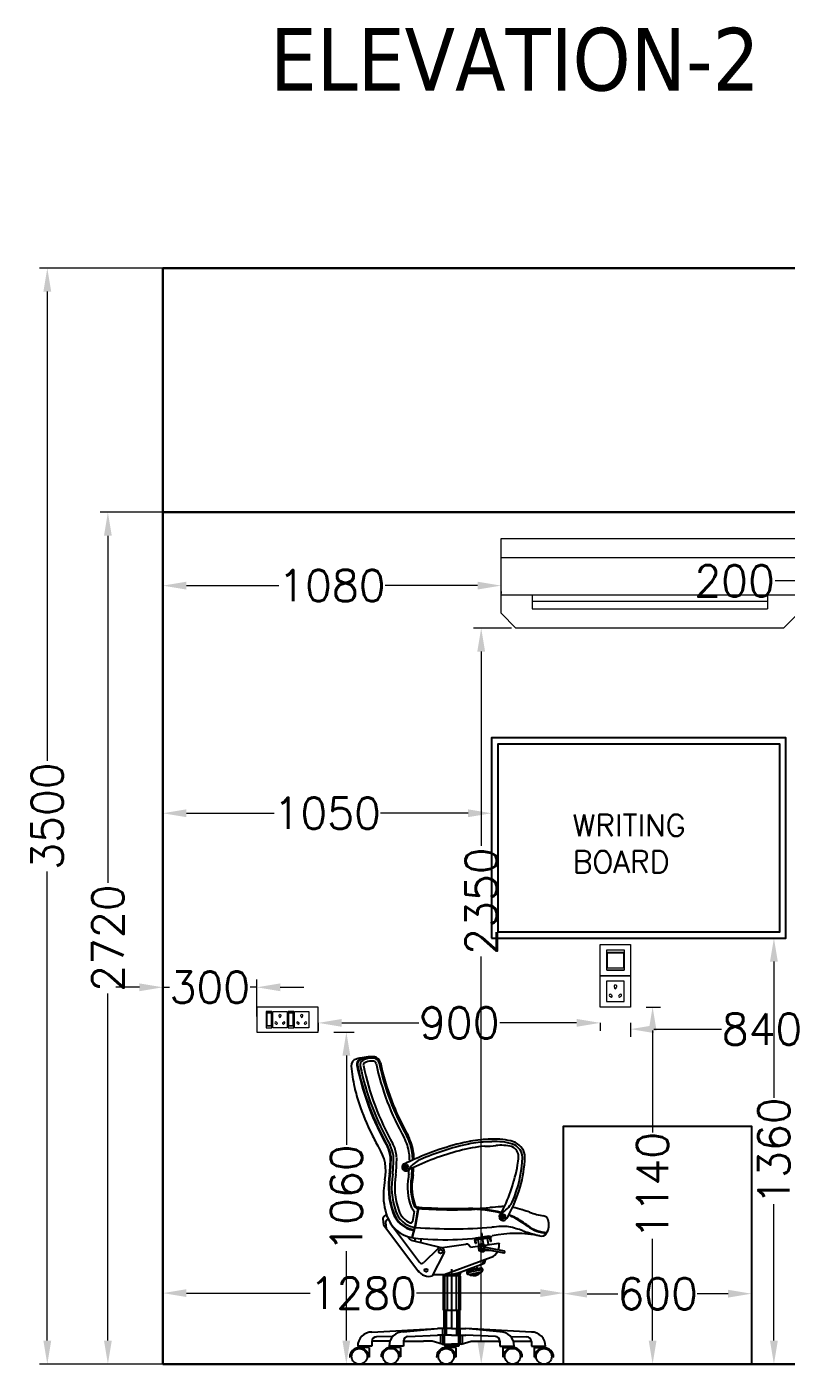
# Model space of a CAD drawing. Header units: millimetres. Extents: x 3552052 to 4144896, y -707811 to -630695.
# Drawn here: x 3718104 to 3720529, y -696733 to -692462 of the extents above; entities that cross this region are included whole.
import ezdxf

# ---------------------------------------------------------------- set-up
doc = ezdxf.new("R2010")
doc.units = ezdxf.units.MM
doc.header["$LTSCALE"] = 6
doc.header["$MEASUREMENT"] = 0
doc.layers.get('0').update_dxf_attribs({"linetype": 'CONTINUOUS', "lineweight": 0})
doc.layers.get('Defpoints').update_dxf_attribs({"linetype": 'CONTINUOUS', "lineweight": 0})
for name, color, linetype, lineweight in [('ELE-1 NO 6-16A RAW POWER SOCKET', 1, 'CONTINUOUS', 0), ('ELE-2NOS OF 6-16 RAW POWER SOCKET', 1, 'CONTINUOUS', 0), ('ELE-4M UPS P.SB', 3, 'CONTINUOUS', 0), ('EQP', 6, 'CONTINUOUS', 0), ('HVAC', 3, 'CONTINUOUS', 15), ('LIGHT', 2, 'CONTINUOUS', 0), ('MEP_HVAC_RA_DUCT', 1, 'CONTINUOUS', 0), ('MEP_HVAC_TEXT', 7, 'CONTINUOUS', 0)]:
    doc.layers.add(name, color=color, linetype=linetype, lineweight=lineweight)
doc.styles.add('Annotation', font='tahoma.ttf')
doc.styles.add('ROMANS', font='romans.shx')
doc.styles.get("Standard").update_dxf_attribs({"font": 'SIMPLEX'})
doc.dimstyles.new('AEPL1', dxfattribs={"dimtxt": 100, "dimasz": 75, "dimexe": 25, "dimexo": 50, "dimtad": 0, "dimdec": 0, "dimtxsty": 'ROMANS', "dimcen": 2.5, "dimclrd": 7, "dimclre": 7, "dimclrt": 7, "dimadec": 0, "dimazin": 0, "dimtfac": 1, "dimtdec": 0, "dimtmove": 0, "dimatfit": 3, "dimfxl": 1, "dimlwd": 0, "dimlwe": 0, "dimarcsym": 0})

# ---------------------------------------------------------------- blocks, each defined once
blk = doc.blocks.new('*D224')
at = {"layer": 'Defpoints', "color": 0, "transparency": 16777216}
for p in [(3718363.1, -694012), (3719068.6, -694012), (3718692.8, -696732.2)]:
    blk.add_point(p, dxfattribs=at)
at = {"layer": 'ELE-4M UPS P.SB', "color": 7, "lineweight": 0, "transparency": 16777216}
for p, q in [((3719018.6, -694012), (3718338.1, -694012)), ((3718363.1, -694087), (3718363.1, -695195.3)), ((3718363.1, -696657.2), (3718363.1, -695548.9)), ((3718642.8, -696732.2), (3718338.1, -696732.2))]:
    blk.add_line(p, q, dxfattribs=at)
at = {"layer": 'ELE-4M UPS P.SB', "color": 7, "transparency": 16777216}
for points in [[(3718350.6, -694087), (3718375.6, -694087), (3718363.1, -694012)], [(3718350.6, -696657.2), (3718375.6, -696657.2), (3718363.1, -696732.2)]]:
    blk.add_solid(points, dxfattribs=at)
at = {"layer": 'ELE-4M UPS P.SB', "color": 7, "lineweight": -3, "transparency": 16777216, "insert": (3718363.1, -695372.1), "char_height": 100, "attachment_point": 5, "rotation": 90, "style": 'ROMANS'}
blk.add_mtext('2720', dxfattribs=at)
blk = doc.blocks.new('*D225')
at = {"layer": 'Defpoints', "color": 0, "transparency": 16777216}
for p in [(3718169.6, -693232.2), (3718692.8, -693232.2), (3718692.8, -696732.2)]:
    blk.add_point(p, dxfattribs=at)
at = {"layer": 'ELE-4M UPS P.SB', "color": 7, "lineweight": 0, "transparency": 16777216}
for p, q in [((3718642.8, -693232.2), (3718144.6, -693232.2)), ((3718169.6, -693307.2), (3718169.6, -694805.4)), ((3718169.6, -696657.2), (3718169.6, -695159)), ((3718642.8, -696732.2), (3718144.6, -696732.2))]:
    blk.add_line(p, q, dxfattribs=at)
at = {"layer": 'ELE-4M UPS P.SB', "color": 7, "transparency": 16777216}
for points in [[(3718157.1, -693307.2), (3718182.1, -693307.2), (3718169.6, -693232.2)], [(3718157.1, -696657.2), (3718182.1, -696657.2), (3718169.6, -696732.2)]]:
    blk.add_solid(points, dxfattribs=at)
at = {"layer": 'ELE-4M UPS P.SB', "color": 7, "lineweight": -3, "transparency": 16777216, "insert": (3718169.6, -694982.2), "char_height": 100, "attachment_point": 5, "rotation": 90, "style": 'ROMANS'}
blk.add_mtext('3500', dxfattribs=at)
blk = doc.blocks.new('RTUH 6U')
at = {"layer": 'ELE-2NOS OF 6-16 RAW POWER SOCKET', "color": 30, "lineweight": 0, "ltscale": 300}
for p, q in [((-311.5, -26.5), (-226.5, -26.5)), ((-311.5, -123.5), (-311.5, -26.5)), ((-226.5, -26.5), (-226.5, -123.5)), ((-187.1, -26.5), (-220.9, -26.5)), ((-220.9, -26.5), (-220.9, -123.5)), ((-189.9, -37), (-218, -37)), ((-218, -37), (-218, -113)), ((-189.9, -40.4), (-218, -40.4)), ((-189.9, -113), (-189.9, -37)), ((-187.1, -123.5), (-187.1, -26.5)), ((-187.1, -123.5), (-187.1, -26.5)), ((-181.4, -123.5), (-181.4, -26.5)), ((-181.4, -26.5), (-96.4, -26.5)), ((-96.4, -26.5), (-96.4, -123.5)), ((-57, -26.5), (-90.8, -26.5)), ((-90.8, -26.5), (-90.8, -123.5)), ((-59.8, -37), (-88, -37)), ((-88, -37), (-88, -113)), ((-59.8, -40.4), (-88, -40.4)), ((-59.8, -113), (-59.8, -37)), ((-57, -123.5), (-57, -26.5)), ((-57, -123.5), (-57, -26.5)), ((-226.5, -123.5), (-311.5, -123.5)), ((-187.1, -123.5), (-220.9, -123.5)), ((-220.9, -123.5), (-187.1, -123.5)), ((-218, -113), (-189.9, -113)), ((-96.4, -123.5), (-181.4, -123.5)), ((-57, -123.5), (-90.8, -123.5)), ((-90.8, -123.5), (-57, -123.5)), ((-88, -113), (-59.8, -113))]:
    blk.add_line(p, q, dxfattribs=at)
blk.add_lwpolyline([(0, 0), (-368.5, 0), (-368.5, -150), (0, -150)], close=True, dxfattribs=at)
for centre, radius, start, end in [((-293.2, -56.1), 5.7, 87.48997, 354.73109), ((-288.7, -52.1), 4.6, 284.90486, 157.31619), ((-249.3, -52.1), 4.6, 22.68381, 255.09514), ((-244.8, -56.1), 5.7, 185.26891, 92.51003), ((-163.1, -56.1), 5.7, 87.48997, 354.73109), ((-158.6, -52.1), 4.6, 284.90486, 157.31619), ((-119.2, -52.1), 4.6, 22.68381, 255.09514), ((-114.7, -56.1), 5.7, 185.26891, 92.51003), ((-269, -99), 6.62, 127.15837, 52.84163), ((-269, -92.3), 4.22, 341.40312, 198.59688), ((-138.9, -99), 6.62, 127.15837, 52.84163), ((-138.9, -92.3), 4.22, 341.40312, 198.59688)]:
    blk.add_arc(centre, radius, start, end, dxfattribs=at)
blk = doc.blocks.new('FGFFF')
at = {"layer": 'HVAC', "color": 1}
for p, q in [((3634023.8, -694515.9), (3634973.8, -694515.9)), ((3634023.8, -694634.9), (3634973.8, -694634.9))]:
    blk.add_line(p, q, dxfattribs=at)
at = {"layer": 'HVAC', "color": 8}
for p, q in [((3634123.3, -694634.9), (3634123.3, -694679.6)), ((3634123.3, -694655.2), (3634874.4, -694655.2)), ((3634874.4, -694634.9), (3634874.4, -694679.6)), ((3634123.3, -694679.6), (3634874.4, -694679.6))]:
    blk.add_line(p, q, dxfattribs=at)
at = {"layer": 'HVAC', "color": 1}
blk.add_lwpolyline([(3634023.8, -694455.3), (3634973.8, -694455.3), (3634973.8, -694693.6), (3634926.3, -694741.1), (3634071.3, -694741.1), (3634023.8, -694693.6)], close=True, dxfattribs=at)
blk = doc.blocks.new('*D227')
at = {"layer": 'Defpoints', "color": 0, "transparency": 16777216}
for p in [(3718538.6, -694215.5), (3719618.6, -694215.5), (3718538.6, -694246.4)]:
    blk.add_point(p, dxfattribs=at)
at = {"layer": 'ELE-4M UPS P.SB', "color": 7, "lineweight": 0, "transparency": 16777216}
for p, q in [((3718538.6, -694265.5), (3718538.6, -694271.4)), ((3718613.6, -694246.4), (3718908.9, -694246.4)), ((3719543.6, -694246.4), (3719248.3, -694246.4)), ((3719618.6, -694265.5), (3719618.6, -694271.4))]:
    blk.add_line(p, q, dxfattribs=at)
at = {"layer": 'ELE-4M UPS P.SB', "color": 7, "transparency": 16777216}
for points in [[(3718613.6, -694233.9), (3718613.6, -694258.9), (3718538.6, -694246.4)], [(3719543.6, -694233.9), (3719543.6, -694258.9), (3719618.6, -694246.4)]]:
    blk.add_solid(points, dxfattribs=at)
at = {"layer": 'ELE-4M UPS P.SB', "color": 7, "lineweight": -3, "transparency": 16777216, "insert": (3719078.6, -694246.4), "char_height": 100, "attachment_point": 5, "style": 'ROMANS'}
blk.add_mtext('1080', dxfattribs=at)
blk = doc.blocks.new('*D228')
at = {"layer": 'Defpoints', "color": 0, "transparency": 16777216}
for p in [(3719702.3, -694382.2), (3719555.3, -696732.2), (3719702.3, -696732.2)]:
    blk.add_point(p, dxfattribs=at)
at = {"layer": 'ELE-4M UPS P.SB', "color": 7, "lineweight": 0, "transparency": 16777216}
for p, q in [((3719652.3, -694382.2), (3719530.3, -694382.2)), ((3719555.3, -694457.2), (3719555.3, -695077.2)), ((3719555.3, -696657.2), (3719555.3, -695430.8)), ((3719652.3, -696732.2), (3719530.3, -696732.2))]:
    blk.add_line(p, q, dxfattribs=at)
at = {"layer": 'ELE-4M UPS P.SB', "color": 7, "transparency": 16777216}
for points in [[(3719542.8, -694457.2), (3719567.8, -694457.2), (3719555.3, -694382.2)], [(3719542.8, -696657.2), (3719567.8, -696657.2), (3719555.3, -696732.2)]]:
    blk.add_solid(points, dxfattribs=at)
at = {"layer": 'ELE-4M UPS P.SB', "color": 7, "lineweight": -3, "transparency": 16777216, "insert": (3719555.3, -695254), "char_height": 100, "attachment_point": 5, "rotation": 90, "style": 'ROMANS'}
blk.add_mtext('2350', dxfattribs=at)
blk = doc.blocks.new('*D229')
at = {"layer": 'Defpoints', "color": 0, "transparency": 16777216}
for p in [(3718538.6, -695529.1), (3718538.6, -695672.2), (3718838.6, -695672.2)]:
    blk.add_point(p, dxfattribs=at)
at = {"layer": 'ELE-4M UPS P.SB', "color": 7, "lineweight": 0, "transparency": 16777216}
for p, q in [((3718538.6, -695622.2), (3718538.6, -695504.1)), ((3718838.6, -695622.2), (3718838.6, -695504.1)), ((3718463.6, -695529.1), (3718388.6, -695529.1)), ((3718538.6, -695529.1), (3718559.4, -695529.1)), ((3718838.6, -695529.1), (3718817.8, -695529.1)), ((3718913.6, -695529.1), (3718988.6, -695529.1))]:
    blk.add_line(p, q, dxfattribs=at)
at = {"layer": 'ELE-4M UPS P.SB', "color": 7, "transparency": 16777216}
for points in [[(3718463.6, -695516.6), (3718463.6, -695541.6), (3718538.6, -695529.1)], [(3718913.6, -695516.6), (3718913.6, -695541.6), (3718838.6, -695529.1)]]:
    blk.add_solid(points, dxfattribs=at)
at = {"layer": 'ELE-4M UPS P.SB', "color": 7, "lineweight": -3, "transparency": 16777216, "insert": (3718688.6, -695529.1), "char_height": 100, "attachment_point": 5, "style": 'ROMANS'}
blk.add_mtext('300', dxfattribs=at)
blk = doc.blocks.new('*D230')
at = {"layer": 'Defpoints', "color": 0, "transparency": 16777216}
for p in [(3719035.1, -695672.2), (3719035.1, -696732.2), (3719124.6, -696732.2)]:
    blk.add_point(p, dxfattribs=at)
at = {"layer": 'ELE-4M UPS P.SB', "color": 7, "lineweight": 0, "transparency": 16777216}
for p, q in [((3719085.1, -695672.2), (3719149.6, -695672.2)), ((3719124.6, -695747.2), (3719124.6, -696032.5)), ((3719124.6, -696657.2), (3719124.6, -696371.9)), ((3719085.1, -696732.2), (3719149.6, -696732.2))]:
    blk.add_line(p, q, dxfattribs=at)
at = {"layer": 'ELE-4M UPS P.SB', "color": 7, "transparency": 16777216}
for points in [[(3719112.1, -695747.2), (3719137.1, -695747.2), (3719124.6, -695672.2)], [(3719112.1, -696657.2), (3719137.1, -696657.2), (3719124.6, -696732.2)]]:
    blk.add_solid(points, dxfattribs=at)
at = {"layer": 'ELE-4M UPS P.SB', "color": 7, "lineweight": -3, "transparency": 16777216, "insert": (3719124.6, -696202.2), "char_height": 100, "attachment_point": 5, "rotation": 90, "style": 'ROMANS'}
blk.add_mtext('1060', dxfattribs=at)
blk = doc.blocks.new('DFGFG')
at = {"layer": 'ELE-1 NO 6-16A RAW POWER SOCKET', "lineweight": 0}
for p, q in [((3576640.4, -687309.1), (3576640.4, -687365.8)), ((3576705.1, -687309.1), (3576640.4, -687309.1)), ((3576705.1, -687365.8), (3576705.1, -687309.1)), ((3576640.4, -687365.8), (3576705.1, -687365.8))]:
    blk.add_line(p, q, dxfattribs=at)
blk.add_lwpolyline([(3576722.8, -687289.1), (3576722.8, -687386.2), (3576622.8, -687386.2), (3576622.8, -687289.1)], close=True, dxfattribs=at)
for centre, radius, start, end in [((3576656.8, -687337.5), 4.41, 37.1584, 322.8416), ((3576661.2, -687337.5), 2.81, 251.4031, 108.5969), ((3576685.4, -687321.3), 3.8, 357.49, 264.7311), ((3576685.4, -687353.6), 3.8, 95.2689, 2.51), ((3576688, -687324.3), 3.07, 194.9049, 67.3162), ((3576688, -687350.6), 3.07, 292.6838, 165.0951)]:
    blk.add_arc(centre, radius, start, end, dxfattribs=at)
blk = doc.blocks.new('DFGFG23')
at = {"layer": 'ELE-1 NO 6-16A RAW POWER SOCKET', "lineweight": 0}
for p, q in [((3576657.4, -687471.7), (3576722.1, -687471.7)), ((3576657.4, -687527), (3576657.4, -687471.7)), ((3576664.5, -687473.6), (3576715.1, -687473.6)), ((3576664.5, -687525.2), (3576664.5, -687473.6)), ((3576666.7, -687525.2), (3576666.7, -687473.6)), ((3576715.1, -687473.6), (3576715.1, -687525.2)), ((3576722.1, -687471.7), (3576722.1, -687527)), ((3576722.1, -687527), (3576722.1, -687471.7)), ((3576722.1, -687527), (3576657.4, -687527)), ((3576722.1, -687527), (3576657.4, -687527)), ((3576715.1, -687525.2), (3576664.5, -687525.2))]:
    blk.add_line(p, q, dxfattribs=at)
blk.add_lwpolyline([(3576639.8, -687548.7), (3576639.8, -687451.7), (3576739.8, -687451.7), (3576739.8, -687548.7)], close=True, dxfattribs=at)
blk = doc.blocks.new('*D231')
at = {"layer": 'Defpoints', "color": 0, "transparency": 16777216}
for p in [(3719035.1, -695592.2), (3719935.1, -695592.2), (3719935.1, -695642.7)]:
    blk.add_point(p, dxfattribs=at)
at = {"layer": 'ELE-4M UPS P.SB', "color": 7, "lineweight": 0, "transparency": 16777216}
for p, q in [((3719035.1, -695642.2), (3719035.1, -695667.7)), ((3719110.1, -695642.7), (3719355.9, -695642.7)), ((3719860.1, -695642.7), (3719614.3, -695642.7)), ((3719935.1, -695642.2), (3719935.1, -695667.7))]:
    blk.add_line(p, q, dxfattribs=at)
at = {"layer": 'ELE-4M UPS P.SB', "color": 7, "transparency": 16777216}
for points in [[(3719110.1, -695630.2), (3719110.1, -695655.2), (3719035.1, -695642.7)], [(3719860.1, -695630.2), (3719860.1, -695655.2), (3719935.1, -695642.7)]]:
    blk.add_solid(points, dxfattribs=at)
at = {"layer": 'ELE-4M UPS P.SB', "color": 7, "lineweight": -3, "transparency": 16777216, "insert": (3719485.1, -695642.7), "char_height": 100, "attachment_point": 5, "style": 'ROMANS'}
blk.add_mtext('900', dxfattribs=at)
blk = doc.blocks.new('*D232')
at = {"layer": 'Defpoints', "color": 0, "transparency": 16777216}
for p in [(3720032.1, -695592.2), (3720032.1, -696732.2), (3720102.7, -696732.2)]:
    blk.add_point(p, dxfattribs=at)
at = {"layer": 'ELE-4M UPS P.SB', "color": 7, "lineweight": 0, "transparency": 16777216}
for p, q in [((3720082.1, -695592.2), (3720127.7, -695592.2)), ((3720102.7, -695667.2), (3720102.7, -695992.5)), ((3720102.7, -696657.2), (3720102.7, -696331.9)), ((3720082.1, -696732.2), (3720127.7, -696732.2))]:
    blk.add_line(p, q, dxfattribs=at)
at = {"layer": 'ELE-4M UPS P.SB', "color": 7, "transparency": 16777216}
for points in [[(3720090.2, -695667.2), (3720115.2, -695667.2), (3720102.7, -695592.2)], [(3720090.2, -696657.2), (3720115.2, -696657.2), (3720102.7, -696732.2)]]:
    blk.add_solid(points, dxfattribs=at)
at = {"layer": 'ELE-4M UPS P.SB', "color": 7, "lineweight": -3, "transparency": 16777216, "insert": (3720102.7, -696162.2), "char_height": 100, "attachment_point": 5, "rotation": 90, "style": 'ROMANS'}
blk.add_mtext('1140', dxfattribs=at)
blk = doc.blocks.new('*D233')
at = {"layer": 'Defpoints', "color": 0, "transparency": 16777216}
for p in [(3720032.1, -695592.2), (3720872.1, -695592.2), (3720872.1, -695662.8)]:
    blk.add_point(p, dxfattribs=at)
at = {"layer": 'ELE-4M UPS P.SB', "color": 7, "lineweight": 0, "transparency": 16777216}
for p, q in [((3720032.1, -695642.2), (3720032.1, -695687.8)), ((3720872.1, -695642.2), (3720872.1, -695687.8)), ((3720107.1, -695662.8), (3720322.9, -695662.8)), ((3720797.1, -695662.8), (3720581.3, -695662.8))]:
    blk.add_line(p, q, dxfattribs=at)
at = {"layer": 'ELE-4M UPS P.SB', "color": 7, "transparency": 16777216}
for points in [[(3720107.1, -695650.3), (3720107.1, -695675.3), (3720032.1, -695662.8)], [(3720797.1, -695650.3), (3720797.1, -695675.3), (3720872.1, -695662.8)]]:
    blk.add_solid(points, dxfattribs=at)
at = {"layer": 'ELE-4M UPS P.SB', "color": 7, "lineweight": -3, "transparency": 16777216, "insert": (3720452.1, -695662.8), "char_height": 100, "attachment_point": 5, "style": 'ROMANS'}
blk.add_mtext('840', dxfattribs=at)
blk = doc.blocks.new('*D236')
at = {"layer": 'Defpoints', "color": 0, "transparency": 16777216}
for p in [(3720568.6, -694192), (3720768.6, -694192), (3720568.6, -694231.6)]:
    blk.add_point(p, dxfattribs=at)
at = {"layer": 'ELE-4M UPS P.SB', "color": 7, "lineweight": 0, "transparency": 16777216}
for p, q in [((3720568.6, -694231.6), (3720493.6, -694231.6)), ((3720693.6, -694231.6), (3720643.6, -694231.6)), ((3720568.6, -694242), (3720568.6, -694256.6)), ((3720768.6, -694242), (3720768.6, -694256.6))]:
    blk.add_line(p, q, dxfattribs=at)
at = {"layer": 'ELE-4M UPS P.SB', "color": 7, "transparency": 16777216}
for points in [[(3720643.6, -694219.1), (3720643.6, -694244.1), (3720568.6, -694231.6)], [(3720693.6, -694219.1), (3720693.6, -694244.1), (3720768.6, -694231.6)]]:
    blk.add_solid(points, dxfattribs=at)
at = {"layer": 'ELE-4M UPS P.SB', "color": 7, "lineweight": -3, "transparency": 16777216, "insert": (3720364.4, -694231.6), "char_height": 100, "attachment_point": 5, "style": 'ROMANS'}
blk.add_mtext('200', dxfattribs=at)
blk = doc.blocks.new('*D579')
at = {"layer": 'Defpoints', "color": 0, "transparency": 16777216}
for p in [(3718538.6, -694973.3), (3718538.6, -694978.8), (3719588.6, -694978.8)]:
    blk.add_point(p, dxfattribs=at)
at = {"layer": 'EQP', "color": 7, "lineweight": 0, "transparency": 16777216}
for p, q in [((3718538.6, -694928.8), (3718538.6, -694948.3)), ((3719588.6, -694928.8), (3719588.6, -694948.3)), ((3718613.6, -694973.3), (3718893.9, -694973.3)), ((3719513.6, -694973.3), (3719233.3, -694973.3))]:
    blk.add_line(p, q, dxfattribs=at)
at = {"layer": 'EQP', "color": 7, "transparency": 16777216}
for points in [[(3718613.6, -694960.8), (3718613.6, -694985.8), (3718538.6, -694973.3)], [(3719513.6, -694960.8), (3719513.6, -694985.8), (3719588.6, -694973.3)]]:
    blk.add_solid(points, dxfattribs=at)
at = {"layer": 'EQP', "color": 7, "lineweight": -3, "transparency": 16777216, "insert": (3719063.6, -694973.3), "char_height": 100, "attachment_point": 5, "style": 'ROMANS'}
blk.add_mtext('1050', dxfattribs=at)
blk = doc.blocks.new('*D580')
at = {"layer": 'Defpoints', "color": 0, "transparency": 16777216}
for p in [(3720528.6, -695372.2), (3720490.1, -696732.2), (3720528.6, -696732.2)]:
    blk.add_point(p, dxfattribs=at)
at = {"layer": 'EQP', "color": 7, "lineweight": 0, "transparency": 16777216}
for p, q in [((3720478.6, -695372.2), (3720465.1, -695372.2)), ((3720490.1, -695447.2), (3720490.1, -695882.5)), ((3720490.1, -696657.2), (3720490.1, -696221.9)), ((3720478.6, -696732.2), (3720465.1, -696732.2))]:
    blk.add_line(p, q, dxfattribs=at)
at = {"layer": 'EQP', "color": 7, "transparency": 16777216}
for points in [[(3720477.6, -695447.2), (3720502.6, -695447.2), (3720490.1, -695372.2)], [(3720477.6, -696657.2), (3720502.6, -696657.2), (3720490.1, -696732.2)]]:
    blk.add_solid(points, dxfattribs=at)
at = {"layer": 'EQP', "color": 7, "lineweight": -3, "transparency": 16777216, "insert": (3720490.1, -696052.2), "char_height": 100, "attachment_point": 5, "rotation": 90, "style": 'ROMANS'}
blk.add_mtext('1360', dxfattribs=at)
blk = doc.blocks.new('*D581')
at = {"layer": 'Defpoints', "color": 0, "transparency": 16777216}
for p in [(3718538.6, -696419.5), (3719818.6, -696419.5), (3718538.6, -696505.7)]:
    blk.add_point(p, dxfattribs=at)
at = {"layer": 'EQP', "color": 7, "lineweight": 0, "transparency": 16777216}
for p, q in [((3718538.6, -696469.5), (3718538.6, -696530.7)), ((3719818.6, -696469.5), (3719818.6, -696530.7)), ((3718613.6, -696505.7), (3719008.9, -696505.7)), ((3719743.6, -696505.7), (3719348.3, -696505.7))]:
    blk.add_line(p, q, dxfattribs=at)
at = {"layer": 'EQP', "color": 7, "transparency": 16777216}
for points in [[(3718613.6, -696493.2), (3718613.6, -696518.2), (3718538.6, -696505.7)], [(3719743.6, -696493.2), (3719743.6, -696518.2), (3719818.6, -696505.7)]]:
    blk.add_solid(points, dxfattribs=at)
at = {"layer": 'EQP', "color": 7, "lineweight": -3, "transparency": 16777216, "insert": (3719178.6, -696505.7), "char_height": 100, "attachment_point": 5, "style": 'ROMANS'}
blk.add_mtext('1280', dxfattribs=at)
blk = doc.blocks.new('*D583')
at = {"layer": 'Defpoints', "color": 0, "transparency": 16777216}
for p in [(3719818.6, -696507), (3720418.6, -696507), (3720418.6, -696507.5)]:
    blk.add_point(p, dxfattribs=at)
at = {"layer": 'EQP', "color": 7, "lineweight": 0, "transparency": 16777216}
for p, q in [((3719818.6, -696557), (3719818.6, -696532.5)), ((3719893.6, -696507.5), (3719991.8, -696507.5)), ((3720343.6, -696507.5), (3720245.4, -696507.5)), ((3720418.6, -696557), (3720418.6, -696532.5))]:
    blk.add_line(p, q, dxfattribs=at)
at = {"layer": 'EQP', "color": 7, "transparency": 16777216}
for points in [[(3719893.6, -696495), (3719893.6, -696520), (3719818.6, -696507.5)], [(3720343.6, -696495), (3720343.6, -696520), (3720418.6, -696507.5)]]:
    blk.add_solid(points, dxfattribs=at)
at = {"layer": 'EQP', "color": 7, "lineweight": -3, "transparency": 16777216, "insert": (3720118.6, -696507.5), "char_height": 100, "attachment_point": 5, "style": 'ROMANS'}
blk.add_mtext('600', dxfattribs=at)

msp = doc.modelspace()

# ---------------------------------------------------------------- linework, layer by layer
at = {"layer": 'EQP', "lineweight": -3}
for p, q in [((3719306.6, -696099.1), (3719324.5, -696107.7)), ((3719319.4, -696093.9), (3719310.5, -696112.8)), ((3719353.1, -696233.5), (3719342.8, -696293.5)), ((3719354.7, -696233.2), (3719344, -696295.6)), ((3719241.2, -696269), (3719243.4, -696287.5)), ((3719252.6, -696254.3), (3719245, -696260.1)), ((3719249.9, -696280.5), (3719252.1, -696299)), ((3719257.9, -696268.4), (3719253.7, -696271.6)), ((3719340.9, -696245.1), (3719335.4, -696277.4)), ((3719617, -696257.6), (3719634.9, -696266.1)), ((3719629.4, -696252.9), (3719620.7, -696271.3)), ((3719243.4, -696287.5), (3719356.4, -696437.4)), ((3719271.5, -696292.4), (3719357.9, -696407.1)), ((3719580, -696324.2), (3719539.3, -696329.9)), ((3719580.4, -696327.5), (3719539.8, -696333.2)), ((3719565.6, -696369.6), (3719557.7, -696312.9)), ((3719587.3, -696340.4), (3719585.6, -696328.4)), ((3719428.6, -696361.1), (3719333.1, -696337.3)), ((3719344.3, -696329.9), (3719342, -696339.5)), ((3719363.9, -696331.8), (3719360.9, -696344.2)), ((3719417.1, -696364.2), (3719372.5, -696408.1)), ((3719423.9, -696360.8), (3719506.7, -696349.2)), ((3719521.3, -696358.5), (3719515, -696352)), ((3719521.3, -696358.5), (3719611.9, -696345.7)), ((3719536.7, -696347.4), (3719535.1, -696335.5)), ((3719539.2, -696347.1), (3719536.7, -696347.4)), ((3719539.2, -696347.1), (3719537.9, -696338)), ((3719581.3, -696329.9), (3719540.1, -696335.7)), ((3719586.1, -696369.6), (3719545.1, -696369.6)), ((3719548.3, -696354.7), (3719545.5, -696334.9)), ((3719628.3, -696377.8), (3719546.7, -696362.3)), ((3719569, -696367.3), (3719546.8, -696363.1)), ((3719629.5, -696371.4), (3719547.9, -696355.9)), ((3719570.5, -696359.4), (3719548.3, -696355.2)), ((3719578.2, -696350.4), (3719575.4, -696330.7)), ((3719584.8, -696340.7), (3719583.5, -696331.6)), ((3719587.3, -696340.4), (3719584.8, -696340.7)), ((3719611.9, -696345.7), (3719612.5, -696349.1)), ((3719400, -696450.8), (3719436.5, -696378.3)), ((3719436.6, -696445.9), (3719586.7, -696391.3)), ((3719490.8, -696437.6), (3719562.4, -696411.5)), ((3719561.2, -696409.2), (3719564.9, -696399.3)), ((3719566.8, -696407.2), (3719570.4, -696397.2)), ((3719402.5, -696445.9), (3719487.7, -696445.9)), ((3719433.4, -696451.8), (3719433.4, -696559.8)), ((3719435.4, -696449.8), (3719486.4, -696449.8)), ((3719438.4, -696449.8), (3719438.4, -696559.8)), ((3719441.4, -696445.9), (3719441.4, -696449.8)), ((3719446.4, -696449.8), (3719446.4, -696559.8)), ((3719460.9, -696429.6), (3719460.9, -696618.9)), ((3719475.4, -696449.8), (3719475.4, -696559.8)), ((3719480.4, -696445.9), (3719480.4, -696449.8)), ((3719483.4, -696449.8), (3719483.4, -696559.8)), ((3719487.7, -696445.9), (3719490.8, -696437.6)), ((3719488.4, -696451.8), (3719488.4, -696559.8)), ((3719560.3, -696430.6), (3719509.4, -696441.3)), ((3719552.1, -696441.6), (3719521.2, -696448.1)), ((3719521.2, -696448.1), (3719521.3, -696448.4)), ((3719552.2, -696442), (3719521.3, -696448.4)), ((3719539.3, -696419.9), (3719540, -696422.1)), ((3719552.1, -696441.6), (3719552.2, -696442)), ((3719433.4, -696559.8), (3719488.4, -696559.8)), ((3719435.9, -696559.8), (3719435.9, -696618.9)), ((3719438.9, -696559.8), (3719438.9, -696618.9)), ((3719443.9, -696559.8), (3719443.9, -696618.9)), ((3719477.9, -696559.8), (3719477.9, -696618.9)), ((3719482.9, -696559.8), (3719482.9, -696618.9)), ((3719485.9, -696559.8), (3719485.9, -696618.9)), ((3719206.4, -696629.9), (3719415.9, -696618.9)), ((3719306.7, -696629.2), (3719415.9, -696618.9)), ((3719460.9, -696618.9), (3719415.9, -696618.9)), ((3719460.9, -696618.9), (3719415.9, -696618.9)), ((3719433.2, -696639.9), (3719433.2, -696618.9)), ((3719440.2, -696639.9), (3719440.2, -696618.9)), ((3719443.2, -696639.9), (3719443.2, -696618.9)), ((3719444.7, -696639.9), (3719444.7, -696618.9)), ((3719460.9, -696618.9), (3719505.9, -696618.9)), ((3719460.9, -696618.9), (3719505.9, -696618.9)), ((3719477.1, -696639.9), (3719477.1, -696618.9)), ((3719478.6, -696639.9), (3719478.6, -696618.9)), ((3719481.6, -696639.9), (3719481.6, -696618.9)), ((3719488.6, -696639.9), (3719488.6, -696618.9)), ((3719715.4, -696629.9), (3719505.9, -696618.9)), ((3719615.1, -696629.2), (3719505.9, -696618.9)), ((3719206.4, -696660.1), (3719206.4, -696675.4)), ((3719264.1, -696658.9), (3719211.4, -696658.9)), ((3719273.2, -696644), (3719221.1, -696645.1)), ((3719306.7, -696659.4), (3719306.7, -696674.7)), ((3719306.7, -696659.4), (3719306.7, -696674.7)), ((3719306.7, -696663.2), (3719306.7, -696674.7)), ((3719311.7, -696658.9), (3719370.9, -696658.9)), ((3719321.4, -696644.4), (3719415.9, -696639.9)), ((3719398.4, -696658.9), (3719370.9, -696658.9)), ((3719430.9, -696668.9), (3719398.4, -696658.9)), ((3719460.9, -696639.9), (3719415.9, -696639.9)), ((3719426.7, -696667.6), (3719426.7, -696639.9)), ((3719430.9, -696668.9), (3719460.9, -696668.9)), ((3719433.7, -696668.9), (3719433.7, -696639.9)), ((3719436.7, -696668.9), (3719436.7, -696639.9)), ((3719438.2, -696668.9), (3719438.2, -696639.9)), ((3719460.9, -696639.9), (3719505.9, -696639.9)), ((3719490.9, -696668.9), (3719460.9, -696668.9)), ((3719483.7, -696668.9), (3719483.7, -696639.9)), ((3719483.7, -696660), (3719483.7, -696675.3)), ((3719483.7, -696663.8), (3719483.7, -696675.3)), ((3719483.7, -696668.9), (3719483.7, -696675.3)), ((3719485.2, -696668.9), (3719485.2, -696639.9)), ((3719488.2, -696668.9), (3719488.2, -696639.9)), ((3719490.9, -696668.9), (3719523.4, -696658.9)), ((3719495.2, -696667.6), (3719495.2, -696639.9)), ((3719600.5, -696644.4), (3719505.9, -696639.9)), ((3719523.3, -696658.9), (3719610.1, -696658.9)), ((3719523.4, -696658.9), (3719523.3, -696658.9)), ((3719615.1, -696659.4), (3719615.1, -696674.7)), ((3719615.1, -696659.4), (3719615.1, -696674.7)), ((3719615.1, -696663.2), (3719615.1, -696674.7)), ((3719648.7, -696644), (3719700.7, -696645.1)), ((3719657.8, -696658.9), (3719710.4, -696658.9)), ((3719715.4, -696660.1), (3719715.4, -696675.4)), ((3719136.2, -696709.9), (3719135.2, -696709.9)), ((3719206.4, -696675.4), (3719160.9, -696675.4)), ((3719197.2, -696679.9), (3719166.2, -696679.9)), ((3719191.2, -696675.4), (3719176.2, -696675.4)), ((3719176.2, -696675.4), (3719176.2, -696679.9)), ((3719191.2, -696675.4), (3719191.2, -696679.9)), ((3719197.2, -696709.9), (3719196.1, -696709.9)), ((3719197.2, -696679.9), (3719197.2, -696709.9)), ((3719236.5, -696709.2), (3719235.5, -696709.2)), ((3719306.7, -696674.7), (3719261.2, -696674.7)), ((3719297.5, -696679.2), (3719266.5, -696679.2)), ((3719276.5, -696674.7), (3719276.5, -696679.2)), ((3719291.5, -696674.7), (3719276.5, -696674.7)), ((3719289, -696674.7), (3719279, -696674.7)), ((3719291.5, -696674.7), (3719291.5, -696679.2)), ((3719297.5, -696709.2), (3719296.4, -696709.2)), ((3719297.5, -696679.2), (3719297.5, -696709.2)), ((3719413.5, -696709.8), (3719412.4, -696709.8)), ((3719483.7, -696675.3), (3719438.2, -696675.3)), ((3719474.4, -696679.8), (3719443.4, -696679.8)), ((3719468.4, -696675.3), (3719453.4, -696675.3)), ((3719453.4, -696675.3), (3719453.4, -696679.8)), ((3719465.9, -696675.3), (3719455.9, -696675.3)), ((3719468.4, -696675.3), (3719468.4, -696679.8)), ((3719474.4, -696709.8), (3719473.4, -696709.8)), ((3719474.4, -696679.8), (3719474.4, -696709.8)), ((3719615.1, -696674.7), (3719660.6, -696674.7)), ((3719624.4, -696679.2), (3719624.4, -696709.2)), ((3719624.4, -696679.2), (3719655.4, -696679.2)), ((3719624.4, -696709.2), (3719625.5, -696709.2)), ((3719630.4, -696674.7), (3719645.4, -696674.7)), ((3719630.4, -696674.7), (3719630.4, -696679.2)), ((3719632.9, -696674.7), (3719642.9, -696674.7)), ((3719645.4, -696674.7), (3719645.4, -696679.2)), ((3719685.3, -696709.2), (3719686.4, -696709.2)), ((3719715.4, -696675.4), (3719760.9, -696675.4)), ((3719724.7, -696679.9), (3719755.7, -696679.9)), ((3719724.7, -696679.9), (3719724.7, -696709.9)), ((3719724.7, -696709.9), (3719725.7, -696709.9)), ((3719730.7, -696675.4), (3719730.7, -696679.9)), ((3719730.7, -696675.4), (3719745.7, -696675.4)), ((3719745.7, -696675.4), (3719745.7, -696679.9)), ((3719786.6, -696709.9), (3719785.6, -696709.9))]:
    msp.add_line(p, q, dxfattribs=at)
for points in [[(3719588.6, -695372.2), (3720528.6, -695372.2), (3720528.6, -694732.2), (3719588.6, -694732.2)], [(3719608.6, -695352.2), (3720508.6, -695352.2), (3720508.6, -694752.2), (3719608.6, -694752.2)]]:
    msp.add_lwpolyline(points, close=True, dxfattribs=at)
msp.add_lwpolyline([(3719818.6, -696732.2), (3719818.6, -695972.2), (3720418.6, -695972.2), (3720418.6, -696732.2)], dxfattribs=at)
for centre, radius in [((3719315, -696103.2), 7), ((3719625.3, -696261.5), 7), ((3719625.3, -696261.5), 7), ((3719425.6, -696372.9), 6.09), ((3719379, -696432.6), 4.87), ((3719166.2, -696707.9), 25), ((3719266.5, -696707.2), 25), ((3719443.4, -696707.8), 25), ((3719655.4, -696707.2), 25), ((3719755.7, -696707.9), 25)]:
    msp.add_circle(centre, radius, dxfattribs=at)
for centre, radius, start, end in [((3719161.7, -695779.8), 22, 101.7184, 183.0364), ((3719175.6, -695811.4), 56.3, 97.7104, 109.4122), ((3719175.1, -695775.1), 17, 118.4373, 191.5166), ((3719175.1, -695775.1), 15, 118.4373, 191.5166), ((3719203.3, -695827.2), 76.2, 89.5922, 118.4373), ((3719203.3, -695827.2), 74.2, 89.5631, 118.4373), ((3719212.9, -695956), 205.3, 95.184, 102.5998), ((3719185.7, -695777.3), 17, 121.7559, 191.7973), ((3719204.3, -695807.3), 52.3, 90, 122.5896), ((3719185.7, -695777.3), 7, 121.7559, 191.7973), ((3719204.3, -695807.3), 42.3, 88.8716, 121.7559), ((3719205.7, -695813.7), 62.7, 82.1976, 91.7515), ((3719205.7, -695813.7), 60.7, 82.1976, 91.787), ((3719205.7, -695813.7), 58.7, 82.1976, 91.4011), ((3719200.3, -695898.6), 133.7, 85.2071, 87.938), ((3719211.5, -695773.4), 8, 8.1457, 90), ((3719211.5, -695773.4), 18, 9.5422, 82.9235), ((3719211.5, -695773.4), 20, 9.5422, 82.8865), ((3719211.5, -695773.4), 22, 9.5422, 82.8553), ((3720027.4, -695601.5), 825.8, 191.9337, 209.6152), ((3720027.4, -695601.5), 815.8, 191.9552, 209.6152), ((3720027.4, -695601.5), 813.8, 191.9552, 209.6152), ((3720027.4, -695601.5), 811.8, 191.9552, 209.6152), ((3719811.8, -695705.8), 676.3, 186.39, 192.1549), ((3720027.4, -695601.5), 886.8, 191.5166, 209.5294), ((3720027.4, -695601.5), 884.8, 191.5166, 209.5294), ((3720027.4, -695601.5), 886.8, 192.2185, 209.5294), ((3720027.4, -695601.5), 876.8, 191.7973, 209.5294), ((3720027.4, -695601.5), 866.8, 191.7973, 209.5294), ((3719590.6, -695753.5), 450, 192.1549, 199.1832), ((3720027.4, -695601.5), 912.5, 199.1832, 205.7555), ((3718800.2, -696193.5), 450, 25.7273, 25.7555), ((3719741.9, -695739.8), 595.3, 205.7273, 210.2999), ((3719171.4, -696081.2), 114.5, 7.9925, 27.0288), ((3719171.4, -696081.2), 155.5, 7.9925, 27.5825), ((3719171.4, -696081.2), 165.5, 7.9925, 27.5825), ((3719171.4, -696081.2), 167.5, 7.9925, 27.5825), ((3719171.4, -696081.2), 169.5, 7.9925, 27.5825), ((3719686.5, -696831.9), 828.2, 102.1065, 115.3571), ((3719589.7, -696394.8), 380.5, 91.8279, 101.6562), ((3719589.7, -696394.8), 372.5, 91.8279, 101.6562), ((3719587.6, -696147.1), 133, 89.4663, 94.336), ((3719587.6, -696147.1), 125, 89.4663, 94.336), ((3719601, -696207.3), 193.6, 72.8282, 93.6142), ((3719601, -696207.3), 185.6, 72.9057, 93.6142), ((3719643.5, -696066.7), 46.7, 62.8314, 71.6549), ((3719641.4, -696073.5), 53.7, 2.0294, 64.2667), ((3719111.6, -696116.1), 139, 348.4994, 33.1333), ((3719171.4, -696081.2), 94.5, 7.9925, 27.0288), ((3719171.4, -696081.2), 96.5, 7.9925, 27.0288), ((3719171.4, -696081.2), 104.5, 7.9925, 27.0288), ((3719130.7, -696082), 135, 3.0001, 6.6458), ((3719130.7, -696082), 137, 3.0001, 6.6458), ((3719130.7, -696082), 145, 3.0001, 6.6458), ((3719130.7, -696082), 155, 3.0001, 6.6458), ((3719130.7, -696082), 196, 0.212, 6.6458), ((3719683.1, -696819.6), 793.4, 104.4032, 116.6298), ((3719130.7, -696082), 206, 0.212, 6.6458), ((3719130.7, -696082), 208, 2.3444, 6.6458), ((3719130.7, -696082), 210, 2.3444, 6.6458), ((3719686.5, -696831.9), 820.2, 102.1065, 113.5138), ((3719605, -696488.9), 453.7, 94.8014, 105.2307), ((3719537.1, -695272.8), 764.6, 272.2398, 274.8547), ((3719619.1, -696170.4), 136.8, 75.555, 97.2388), ((3719269.7, -696052.1), 425.8, 331.3543, 357.3721), ((3719640.7, -696068.9), 33.4, 357.2129, 68.0325), ((3719291.2, -696057), 396.1, 336.3843, 357.9463), ((3719643.5, -696066.7), 38.7, 62.8575, 71.8193), ((3719641.4, -696073.5), 45.7, 2.0294, 64.3792), ((3719531.3, -696070.2), 142.8, 349.1702, 359.8527), ((3718592.7, -696063.6), 672.9, 354.8191, 359.0819), ((3718592.7, -696063.6), 674.9, 354.8191, 359.0819), ((3718592.7, -696063.6), 682.9, 354.8191, 359.0819), ((3718592.7, -696063.6), 692.9, 354.8191, 359.0819), ((3719315, -696103.2), 12.2, 132.7373, 318.9552), ((3719644.6, -696852.1), 829.8, 112.1434, 114.0249), ((3719156.3, -695787), 365.9, 296.6432, 297.9034), ((3718592.7, -696063.6), 733.9, 355.0307, 356.6875), ((11963588.1, -6226317.4), 9927289, 146.14648804, 146.14651064), ((3719392.9, -696152.4), 80, 114.8554, 146.1465), ((3718592.7, -696063.6), 743.9, 355.0307, 356.6875), ((3718592.7, -696063.6), 745.9, 355.0307, 356.7734), ((3718592.7, -696063.6), 747.9, 355.0307, 356.8582), ((3718592.7, -696063.6), 745.9, 358.7062, 359.2406), ((3718592.7, -696063.6), 747.9, 358.7811, 359.2406), ((3719118, -695994.6), 562.9, 333.6275, 349.5148), ((3719543.5, -696198.8), 300.8, 169.4688, 176.3028), ((3719503.1, -696166.5), 244, 169.8831, 199.6033), ((3719503.1, -696166.5), 242, 169.8831, 199.6033), ((3719503.1, -696166.5), 234, 169.8831, 199.6033), ((3719503.1, -696166.5), 224, 169.8831, 199.6033), ((3719503.1, -696166.5), 183, 170.2387, 200.4046), ((3719856.3, -696198.3), 537.2, 172.3327, 173.3595), ((3719503.1, -696166.5), 173, 170.2387, 200.4046), ((3719503.1, -696166.5), 171, 170.2387, 200.4046), ((3719856.3, -696198.3), 527.2, 172.3327, 173.3595), ((3719503.1, -696166.5), 169, 170.2387, 200.4046), ((3719856.3, -696198.3), 525.2, 172.3327, 173.3595), ((3719856.3, -696198.3), 523.2, 172.3327, 173.3595), ((3719444.8, -696192.3), 202, 176.3278, 200.419), ((3719353.8, -696221.3), 65, 198.4726, 247.0756), ((3719353.9, -696221.4), 24, 202.8121, 231.9704), ((3719336, -696244.3), 5, 350.2447, 51.9704), ((3719353.9, -696221.4), 14, 202.8121, 265.408), ((3719353.8, -696221.5), 11.9, 202.8, 261.5931), ((3719353.7, -696221.7), 9.74, 202.7693, 257.1987), ((3719351.1, -696233.1), 2, 350.2447, 77.6761), ((3719351.9, -696234.3), 1, 350.2447, 82.3953), ((3719464.3, -694727.2), 1512.2, 265.8301, 272.7141), ((3719355.5, -696234.5), 1, 85.8719, 170.2789), ((3719356.7, -696233.5), 2, 85.9137, 170.2789), ((3719464.3, -694727.2), 1510.2, 265.8719, 271.9466), ((3719464.3, -694727.2), 1508.2, 265.9137, 271.9494), ((3719492.2, -696816.5), 580.4, 77.3818, 87.6992), ((3719492.2, -696816.5), 582.4, 77.3075, 87.6992), ((3719464.3, -694727.2), 1510.2, 272.7187, 274.4946), ((3719649.6, -696809.3), 580.4, 93.0399, 96.6293), ((3719627, -696404), 174.5, 89.1431, 93.7469), ((3719572.7, -696170), 93.4, 299.5266, 330.7082), ((3719627, -696404), 174.5, 70.0243, 80.5273), ((3719650.6, -696381.3), 145.9, 75.5567, 75.7155), ((3719650.6, -696381.3), 145.9, 75.5567, 75.7155), ((3719600.2, -696549.6), 321.5, 70.0304, 74.3417), ((3719250.8, -696267.8), 9.74, 127, 186.8265), ((3719259.6, -696279.4), 9.74, 127, 186.8265), ((3719352.7, -696226.6), 103.6, 200.419, 258.6444), ((3719364, -696224), 115.1, 202.7291, 217.505), ((3719353.8, -696221.3), 85, 198.4726, 259.5478), ((3719353.8, -696221.3), 83, 198.4726, 259.5963), ((3719353.8, -696221.3), 75, 198.4726, 259.7192), ((3719330.5, -696276.6), 5, 247.0756, 350.2447), ((3719625.3, -696261.5), 12.2, 143.0614, 325.6939), ((3719549.1, -696198.6), 86.7, 320.0481, 326.0746), ((3719625.3, -696261.5), 12.2, 122.6722, 137.7784), ((3719581.6, -696420.5), 176.5, 77.3649, 77.8259), ((3719560.2, -696210.1), 71.1, 328.5665, 330.9601), ((3719559.5, -696210.1), 95.7, 321.5028, 331.2028), ((3719581.6, -696420.5), 174.5, 54.1415, 69.3413), ((3719581.6, -696420.5), 176.5, 54.1663, 69.3413), ((3719515.9, -696553.2), 321.5, 54.1094, 58.5134), ((3719515.9, -696553.2), 323.5, 54.1094, 58.4999), ((3719798.8, -696003.1), 260, 250.0304, 260.1585), ((3719751.1, -696278), 19, 18.9555, 80.1585), ((3719722.7, -696287.8), 49, 326.583, 18.9555), ((3719336.7, -696323.1), 14.6, 190.2287, 256.0011), ((3719332.7, -696326.2), 2, 258.6444, 350.2447), ((3719025.3, -696232.9), 323.3, 343.0562, 349.1971), ((3719043, -696237.1), 306.6, 342.97, 349.0058), ((3719338.2, -696327.3), 2, 170.2789, 263.6585), ((3719442, -695393.1), 942, 263.6585, 279.0418), ((3719338.8, -696302.9), 2, 259.5478, 347.4066), ((3719339.2, -696301), 2, 259.5963, 347.7635), ((3719340.8, -696293.1), 2, 259.7192, 350.2447), ((3719346.1, -696294.1), 1.84, 171.6786, 265.1888), ((3719464.3, -694727.2), 1573.2, 265.6874, 274.5404), ((3719580.7, -696329.1), 5, 7.9734, 97.9734), ((3719581.1, -696332.4), 5, 7.9734, 97.9734), ((3719649.6, -696809.3), 517.4, 93.3407, 96.7585), ((3719666.5, -696685.5), 370.2, 78.1522, 101.9185), ((3719627, -696404), 111.5, 68.8971, 93.7469), ((3719600.2, -696549.6), 258.5, 70.0304, 74.9983), ((3719798.8, -696003.1), 323, 250.0304, 253.3307), ((3719770.6, -696201.1), 113.2, 233.3032, 266.6791), ((3719770.6, -696201.1), 111.2, 233.3032, 267.2241), ((3719856.8, -696082.1), 258, 234.1094, 234.6206), ((3720001.5, -695372.5), 985.3, 252.5535, 254.7587), ((3719746.9, -696303.7), 20, 256.9998, 326.583), ((3719425.6, -696372.9), 12.2, 333.2946, 134.6096), ((3719508, -696358.8), 9.74, 44.1839, 98), ((3719540, -696334.8), 5, 97.9734, 187.9734), ((3719540.5, -696338.1), 5, 97.9734, 187.9734), ((3719539.9, -696337.7), 2, 97.9734, 187.9734), ((3719558.6, -696361.3), 12, 5.015, 333.5872), ((3719581.6, -696331.9), 2, 7.9734, 97.9734), ((3719573.1, -696354), 39.7, 339.7333, 12.0348), ((3719365.7, -696401.2), 9.74, 217, 314.6085), ((3719554.4, -696406.7), 7.31, 290, 339.8278), ((3719559.9, -696404.7), 7.31, 290, 339.8278), ((3719573.1, -696354), 39.7, 289.9656, 330.0391), ((3719626.2, -696374.1), 4.38, 301.3638, 37.2384), ((3719388.6, -696410.4), 42, 213.9566, 285.8616), ((3719435.4, -696451.8), 2, 90, 180), ((3719443.1, -696310.8), 135.5, 274.0824, 290.62), ((3719486.4, -696451.8), 2, 0, 90), ((3719514.8, -696440.1), 5.5, 101.7905, 281.7905), ((3719587.3, -696687.3), 263.1, 97.3209, 106.2601), ((3719587.3, -696687.3), 263.1, 105.142, 106.2601), ((3719482.4, -696184.6), 263.1, 277.3209, 286.2601), ((3719531.4, -696419.5), 30.3, 239.1547, 250.3888), ((3719516.7, -696426.3), 7.31, 285.142, 3.4272), ((3719530.9, -696417), 32.8, 253.1, 310.481), ((3719547, -696420), 7.31, 197.3937, 278.5777), ((3719587.3, -696687.3), 263.1, 97.3209, 98.5777), ((3719531.4, -696419.5), 30.3, 313.1922, 324.4263), ((3719554.9, -696431.8), 5.5, 281.7905, 101.7905), ((3719206.4, -696675.4), 45.5, 90, 180), ((3719221.4, -696660.1), 15, 91.2165, 180), ((3719211.4, -696663.9), 5, 90, 180), ((3719306.7, -696674.7), 45.5, 90, 180), ((3719321.7, -696659.4), 15, 91.2165, 180), ((3719311.7, -696663.9), 5, 90, 180), ((3719483.7, -696675.3), 45.5, 171.9455, 180), ((3719600.1, -696659.4), 15, 0, 88.7835), ((3719610.1, -696663.9), 5, 0, 90), ((3719615.1, -696674.7), 45.5, 0, 90), ((3719700.4, -696660.1), 15, 0, 88.7835), ((3719710.4, -696663.9), 5, 0, 90), ((3719715.4, -696675.4), 45.5, 0, 90), ((3719166.2, -696710.8), 31, 90, 178.241), ((3719166.2, -696710.8), 30, 1.759, 178.241), ((3719266.5, -696710.2), 31, 90, 178.241), ((3719266.5, -696710.2), 30, 1.759, 178.241), ((3719443.4, -696710.7), 31, 90, 178.241), ((3719443.4, -696710.7), 30, 1.759, 178.241), ((3719655.4, -696710.2), 30, 1.759, 178.241), ((3719655.4, -696710.2), 31, 1.759, 90), ((3719755.7, -696710.8), 30, 1.759, 178.241), ((3719755.7, -696710.8), 31, 1.759, 90.0009)]:
    msp.add_arc(centre, radius, start, end, dxfattribs=at)
at = {"layer": 'MEP_HVAC_RA_DUCT', "color": 7, "lineweight": 30}
msp.add_line((3718538.6, -693232.2), (3718538.6, -696732.2), dxfattribs=at)
for points in [[(3721780.6, -693232.2), (3718538.6, -693232.2)], [(3721780.6, -694012), (3718538.6, -694012)], [(3721780.6, -696732.2), (3718538.6, -696732.2)]]:
    msp.add_lwpolyline(points, dxfattribs=at)

# ---------------------------------------------------------------- block references
at = {"layer": 'ELE-2NOS OF 6-16 RAW POWER SOCKET', "color": 3, "lineweight": -3, "xscale": 0.5333333333336726, "yscale": 0.5333333333336726, "zscale": 0.5333333333336726, "rotation": 179.9999999999999}
msp.add_blockref('RTUH 6U', (3718838.6, -695672.2), dxfattribs=at)
at = {"layer": 'ELE-4M UPS P.SB', "color": 0, "lineweight": -3, "rotation": 270}
for name, p in [('DFGFG23', (4407483.8, 2881247.6)), ('DFGFG', (4407321.3, 2881130.5))]:
    msp.add_blockref(name, p, dxfattribs=at)
at = {"layer": 'LIGHT', "lineweight": -3}
msp.add_blockref('FGFFF', (85594.8, 358.9), dxfattribs=at)

# ---------------------------------------------------------------- texts
at = {"lineweight": -3, "insert": (3721578.8, -692465.3), "char_height": 200, "width": 2697.906, "attachment_point": 3, "style": 'Annotation'}
msp.add_mtext('\\pxql;ELEVATION-2', dxfattribs=at)
at = {"layer": 'MEP_HVAC_TEXT', "lineweight": -3, "insert": (3719847.7, -694976.8), "char_height": 70, "attachment_point": 1}
msp.add_mtext_dynamic_manual_height_columns('WRITING BOARD', width=669.483, gutter_width=10, heights=[0], dxfattribs=at)

# ---------------------------------------------------------------- dimensions: what is measured, and where the dimension line sits
at = {"layer": 'ELE-4M UPS P.SB', "color": 0, "lineweight": -3}
for base, p1, p2, picture, middle in [((3718169.6, -693232.2), (3718692.8, -696732.2), (3718692.8, -693232.2), '*D225', (3718169.6, -694982.2)), ((3718363.1, -694012), (3718692.8, -696732.2), (3719068.6, -694012), '*D224', (3718363.1, -695372.1)), ((3720102.7, -696732.2), (3720032.1, -695592.2), (3720032.1, -696732.2), '*D232', (3720102.7, -696162.2)), ((3719124.6, -696732.2), (3719035.1, -695672.2), (3719035.1, -696732.2), '*D230', (3719124.6, -696202.2))]:
    dim = msp.add_linear_dim(base=base, p1=p1, p2=p2, angle=90, dimstyle='AEPL1', dxfattribs=at)
    dim.commit()
    dim.dimension.update_dxf_attribs({"geometry": picture, "text_midpoint": middle})
for base, p1, p2, picture, middle in [((3718538.6, -694246.4), (3719618.6, -694215.5), (3718538.6, -694215.5), '*D227', (3719078.6, -694246.4)), ((3720568.6, -694231.6), (3720768.6, -694192), (3720568.6, -694192), '*D236', (3720364.4, -694231.6)), ((3718538.6, -695529.1), (3718838.6, -695672.2), (3718538.6, -695672.2), '*D229', (3718688.6, -695529.1)), ((3719935.1, -695642.7), (3719035.1, -695592.2), (3719935.1, -695592.2), '*D231', (3719485.1, -695642.7)), ((3720872.1, -695662.8), (3720032.1, -695592.2), (3720872.1, -695592.2), '*D233', (3720452.1, -695662.8))]:
    dim = msp.add_linear_dim(base=base, p1=p1, p2=p2, dimstyle='AEPL1', dxfattribs=at)
    dim.commit()
    dim.dimension.update_dxf_attribs({"geometry": picture, "text_midpoint": middle})
dim = msp.add_linear_dim(base=(3719555.3, -696732.2), p1=(3719702.3, -694382.2), p2=(3719702.3, -696732.2), angle=90, dimstyle='AEPL1', dxfattribs=at)
dim.commit()
dim.dimension.update_dxf_attribs({"geometry": '*D228', "text_midpoint": (3719555.3, -695254), "dimtype": 160})
at = {"layer": 'EQP', "lineweight": -3}
for base, p1, p2, picture, middle in [((3718538.6, -694973.3), (3719588.6, -694978.8), (3718538.6, -694978.8), '*D579', (3719063.6, -694973.3)), ((3718538.6, -696505.7), (3719818.6, -696419.5), (3718538.6, -696419.5), '*D581', (3719178.6, -696505.7)), ((3720418.6, -696507.5), (3719818.6, -696507), (3720418.6, -696507), '*D583', (3720118.6, -696507.5))]:
    dim = msp.add_linear_dim(base=base, p1=p1, p2=p2, dimstyle='AEPL1', dxfattribs=at)
    dim.commit()
    dim.dimension.update_dxf_attribs({"geometry": picture, "text_midpoint": middle})
dim = msp.add_linear_dim(base=(3720490.1, -696732.2), p1=(3720528.6, -695372.2), p2=(3720528.6, -696732.2), angle=90, dimstyle='AEPL1', dxfattribs=at)
dim.commit()
dim.dimension.update_dxf_attribs({"geometry": '*D580', "text_midpoint": (3720490.1, -696052.2)})

doc.saveas('drawing.dxf')
